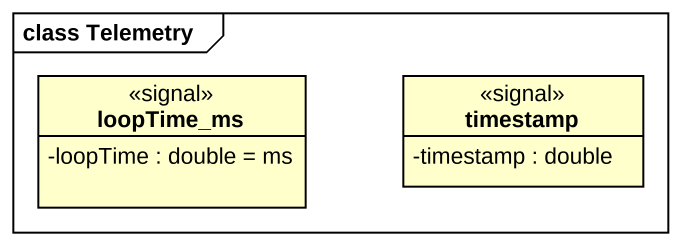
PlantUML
@startuml
mainframe class Telemetry
hide circle
hide empty members
skinparam classAttributeIconSize 0
class loopTime_ms <<signal>> {
  -loopTime : double = ms
}
class timestamp <<signal>> {
  -timestamp : double
}
@enduml
